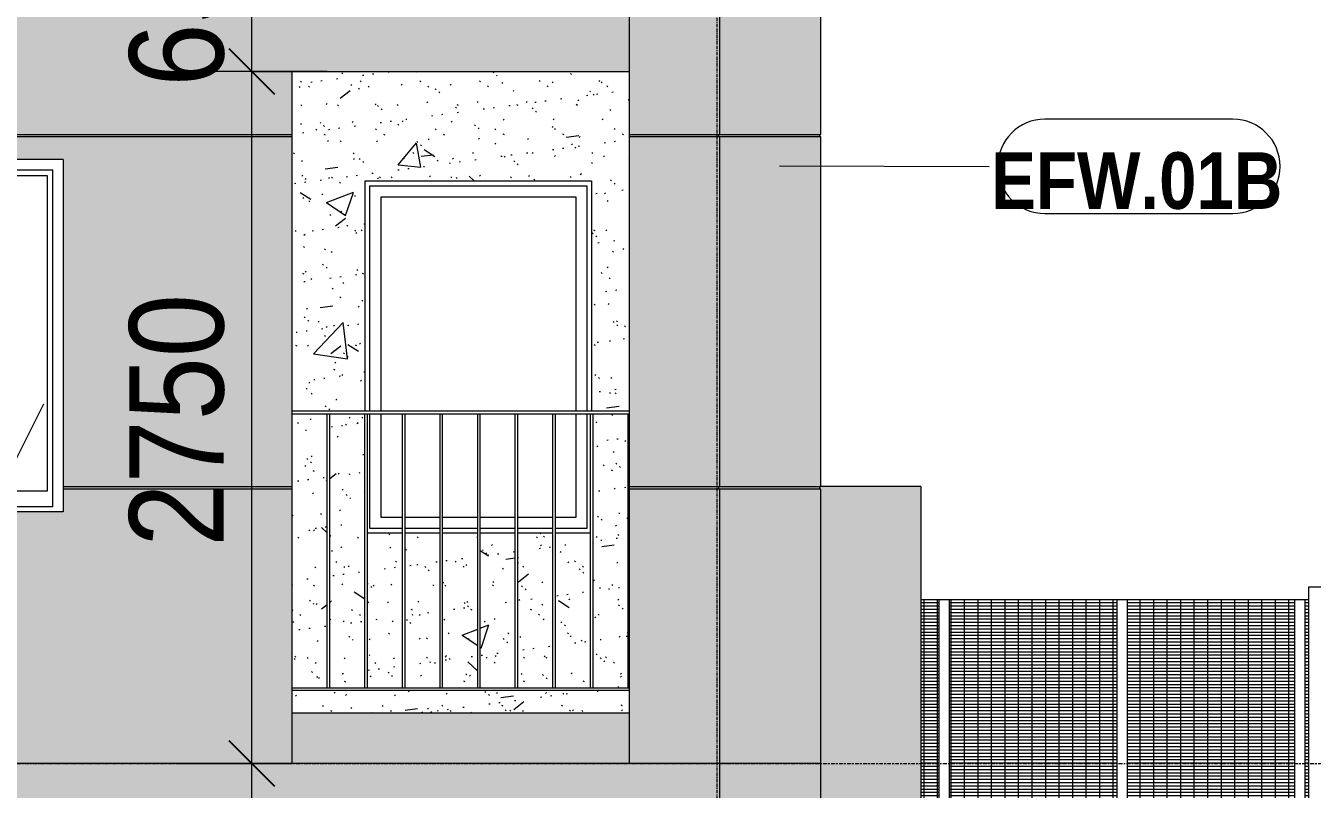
# Model space of a CAD drawing. Header units: millimetres. Extents: x 1240 to 198004, y -7796 to 35300.
# Drawn here: x 75487 to 80603, y 2097 to 5132 of the extents above; entities that cross this region are included whole.
import ezdxf

# ---------------------------------------------------------------- set-up
doc = ezdxf.new("R2010")
doc.units = ezdxf.units.MM
for name, pattern in [('1 NÉT CALL OUT', [6, 3, -3]), ('Centre', [31.75, 6.35, -4.7625, 15.875, -4.7625]), ('Grid Line', [22.225, 12.7, -3.175, 3.175, -3.175])]:
    doc.linetypes.add(name, pattern=pattern)
for name, color, linetype, lineweight in [('0-1', 7, 'Continuous', 5), ('A-ANNO-DIMS', 211, 'Continuous', 9), ('A-ANNO-DIMS-150', 211, 'Continuous', 9), ('A-DETL-GENF', 92, 'Continuous', 9), ('A-DETL-GENF-2', 92, '1 NÉT CALL OUT', 9), ('A-FLOR-HRAL', 11, 'Continuous', 9), ('A-FLOR-HRAL-1', 253, 'Continuous', 9), ('A-FLOR-LEVL-2', 51, 'Centre', 9), ('A-GLAZ', 151, 'Continuous', 9), ('A-GLAZ-1', 7, 'Continuous', 9), ('A-GLAZ-2', 253, 'Continuous', 9), ('A-GLAZ-3', 7, '1 NÉT CALL OUT', 9), ('A-WALL', 113, 'Continuous', 9), ('A-WALL-IDEN', 211, 'Continuous', 9), ('A-WALL-PATT-2', 9, 'Continuous', 9), ('A-WALL-PATT-3', 111, 'Continuous', 5), ('A-WALL-PATT-4', 111, 'Continuous', 9), ('I-WALL', 2, 'Continuous', 9), ('I-WALL-1', 7, 'Continuous', 9), ('S-COLS', 52, 'Continuous', 9), ('S-GRID-1', 1, 'Grid Line', 9)]:
    doc.layers.add(name, color=color, linetype=linetype, lineweight=lineweight)
doc.styles.add('Arial_B', font='arialbd.ttf', dxfattribs={"width": 0.85, "height": 225})
doc.styles.add('UTM Avo', font='', dxfattribs={"width": 0.9, "height": 375})
doc.styles.get('UTM Avo').set_extended_font_data('UTM Avo')
doc.dimstyles.new('1_Dim_chi_tiet_2_5', dxfattribs={"dimscale": 304.8, "dimtxt": 374.737856, "dimasz": 0.590551, "dimexe": 0.492126, "dimexo": 0.0625, "dimgap": 0.049213, "dimtad": 1, "dimdec": 0, "dimrnd": 5, "dimzin": 0, "dimdsep": 46, "dimtxsty": 'UTM Avo', "dimblk1": 'OBLIQUE', "dimblk2": 'OBLIQUE', "dimsah": 1, "dimcen": 0.09, "dimdle": 0.492126, "dimazin": 0, "dimtfac": 1, "dimtdec": 4, "dimtix": 1, "dimtmove": 0, "dimatfit": 3, "dimfxl": 0.984252, "dimfxlon": 1, "dimtvp": 1, "dimtolj": 1, "dimtzin": 0, "dimarcsym": 2})
pattern_1 = [(63.435, (2168, 104.33), (-0.0014, 1524.001), [532.463, -2875.304]), (63.435, (644, 104.33), (-0.0014, 1524.001), [532.463, -2875.304]), (63.435, (2897.55, 398.8), (-0.0014, 1524.001), [532.463, -2875.304]), (63.435, (1373.55, 398.8), (-0.0014, 1524.001), [532.463, -2875.304]), (63.435, (2787.1, 294.83), (-0.0014, 1524.001), [532.463, -2875.304]), (63.435, (1263.1, 294.83), (-0.0014, 1524.001), [532.463, -2875.304]), (63.435, (2674.6, 890.1), (-0.0014, 1524.001), [258.802, -3148.965]), (63.435, (1150.6, 890.1), (-0.0014, 1524.001), [258.802, -3148.965]), (63.435, (2600.96, 797.95), (-0.0014, 1524.001), [532.463, -2875.304]), (63.435, (1076.96, 797.95), (-0.0014, 1524.001), [532.463, -2875.304]), (63.435, (2613.95, 864.1), (-0.0014, 1524.001), [532.463, -2875.304]), (63.435, (1089.95, 864.1), (-0.0014, 1524.001), [532.463, -2875.304]), (63.435, (1999.1, 573.94), (-0.0014, 1524.001), [532.463, -2875.304]), (63.435, (475.1, 573.94), (-0.0014, 1524.001), [532.463, -2875.304]), (63.435, (2012.1, 651.9), (-0.0014, 1524.001), [532.463, -2875.304]), (63.435, (488.1, 651.9), (-0.0014, 1524.001), [532.463, -2875.304]), (63.435, (2015.6, 708.1), (-0.0014, 1524.001), [532.463, -2875.304]), (63.435, (491.6, 708.1), (-0.0014, 1524.001), [532.463, -2875.304])]

# ---------------------------------------------------------------- blocks, each defined once
blk = doc.blocks.new('M_Fixed - 900 x 1400-V24-TKCS_MẶT ĐỨNG NỘI KHU 1')
at = {"layer": 'A-GLAZ-1'}
for p, q in [((76855.9, 4496), (77717.9, 4496)), ((76855.9, 3600), (76855.9, 4496)), ((76899.9, 4452), (77673.9, 4452)), ((76899.9, 3600), (76899.9, 4452)), ((77673.9, 4452), (77673.9, 3600)), ((77717.9, 4496), (77717.9, 3600)), ((76855.9, 3134), (76855.9, 3590)), ((76899.9, 3178), (76899.9, 3590)), ((77673.9, 3590), (77673.9, 3178)), ((77717.9, 3590), (77717.9, 3134)), ((76985.1, 3178), (76899.9, 3178)), ((77134.7, 3178), (76995.1, 3178)), ((77284.2, 3178), (77144.7, 3178)), ((77433.8, 3178), (77294.2, 3178)), ((77583.3, 3178), (77443.8, 3178)), ((77673.9, 3178), (77593.3, 3178)), ((76985.1, 3134), (76855.9, 3134)), ((77134.7, 3134), (76995.1, 3134)), ((77284.2, 3134), (77144.7, 3134)), ((77433.8, 3134), (77294.2, 3134)), ((77583.3, 3134), (77443.8, 3134)), ((77717.9, 3134), (77593.3, 3134))]:
    blk.add_line(p, q, dxfattribs=at)
blk = doc.blocks.new('Railing - 10mm-457212-TKCS_MẶT ĐỨNG NỘI KHU 1')
at = {"layer": 'A-FLOR-HRAL-1'}
for p, q in [((68746.5, 2500), (68746.5, 3590)), ((68756.5, 2500), (68756.5, 3590))]:
    blk.add_line(p, q, dxfattribs=at)
blk = doc.blocks.new('Railing - 10mm-V25-TKCS_MẶT ĐỨNG NỘI KHU 1')
at = {"layer": 'A-FLOR-HRAL-1'}
blk.add_line((77882.4, 2500), (77882.4, 3590), dxfattribs=at)
blk = doc.blocks.new('Railing - Railing-987316-TKCS_MẶT ĐỨNG NỘI KHU 1')
at = {"layer": 'A-FLOR-HRAL-1'}
for p, q in [((76546.9, 2500), (77886.9, 2500)), ((77886.9, 2490), (76546.9, 2490))]:
    blk.add_line(p, q, dxfattribs=at)
for name, p in [('Railing - 10mm-457212-TKCS_MẶT ĐỨNG NỘI KHU 1', (7939.6, 0)), ('Railing - 10mm-457212-TKCS_MẶT ĐỨNG NỘI KHU 1', (8089.1, 0)), ('Railing - 10mm-457212-TKCS_MẶT ĐỨNG NỘI KHU 1', (8238.7, 0)), ('Railing - 10mm-457212-TKCS_MẶT ĐỨNG NỘI KHU 1', (8388.2, 0)), ('Railing - 10mm-457212-TKCS_MẶT ĐỨNG NỘI KHU 1', (8537.7, 0)), ('Railing - 10mm-457212-TKCS_MẶT ĐỨNG NỘI KHU 1', (8687.3, 0)), ('Railing - 10mm-457212-TKCS_MẶT ĐỨNG NỘI KHU 1', (8836.8, 0)), ('Railing - 10mm-457212-TKCS_MẶT ĐỨNG NỘI KHU 1', (8986.4, 0)), ('Railing - 10mm-V25-TKCS_MẶT ĐỨNG NỘI KHU 1', (0, 0))]:
    blk.add_blockref(name, p)
blk = doc.blocks.new('Top Rail Type - Top Rail_Internal_-987317-TKCS_MẶT ĐỨNG NỘI KHU 1')
at = {"layer": 'A-FLOR-HRAL-1'}
for p, q in [((77886.9, 3600), (76546.9, 3600)), ((76546.9, 3590), (77886.9, 3590))]:
    blk.add_line(p, q, dxfattribs=at)
blk = doc.blocks.new('NCV_TKTC_TANG 1_rvt-1-TKCS_MẶT ĐỨNG NỘI KHU 1')
at = {"layer": 'A-WALL-PATT-2'}
h = blk.add_hatch(dxfattribs=at)
h.set_pattern_fill('FP_5', color=256, style=0, pattern_type=2)
h.set_pattern_definition([(50, (377.7, 0), (1093.104, -95.634), [114.3, -1257.3]), (355, (377.7, 0), (-211.457, 1146.341), [91.44, -1005.84]), (100.451, (468.8, -8), (881.656, 1050.7), [97.14, -1068.54]), (46.184, (377.7, 304.8), (1626.475, -252.257), [171.45, -1885.95]), (96.636, (513.3, 283.8), (1424.416, 1484.565), [145.71, -1602.81]), (351.184, (377.7, 304.8), (1424.43, 1484.55), [137.16, -1508.76]), (21, (530.1, 228.6), (909.686, -613.591), [114.3, -1257.3]), (326, (530.1, 228.6), (370.812, 1105.129), [91.44, -1005.84]), (71.451, (606, 177.5), (1280.503, 491.528), [97.14, -1068.54]), (37.5, (377.74, 0), (18.5313, 507.3303), [50.292, -943.356, 50.292, -970.788, -1009.65]), (37.5, (377.74, 0), (18.5313, 507.3303), [-2014.728, 50.292, -959.358]), (7.5, (377.74, 0), (400.9178, 601.0836), [50.292, -531.876, 50.292, -920.496, -384.81]), (7.5, (377.74, 0), (400.9178, 601.0836), [-1552.956, 50.292, -334.518]), (327.5, (37.9, 0), (813.5452, -34.3737), [50.292, -330.708, 50.292, -1138.428, -1577.34]), (327.5, (37.9, 0), (813.5452, -34.3737), [-1569.72, 50.292, -1527.048]), (317.5, (-114.5, 0), (888.7755, 152.56), [50.292, -445.008, 50.292, -739.14, -1120.14]), (317.5, (-114.5, 0), (888.7755, 152.56), [-1284.732, 50.292, -1069.848])])
h.paths.add_polyline_path([(76546.9, 2400), (77886.9, 2400), (77886.9, 2490), (76546.9, 2490), (76546.9, 2483.2)])
h.paths.add_polyline_path([(76845.6, 2500), (76985.1, 2500), (76985.1, 3115), (76845.6, 3115), (76845.6, 3107.8)])
h.paths.add_polyline_path([(76835.6, 2500), (76835.6, 3590), (76696.1, 3590), (76696.1, 2500)])
h.paths.add_polyline_path([(76686.1, 2500), (76686.1, 3590), (76546.9, 3590), (76546.9, 2500), (76630.8, 2500)])
h.paths.add_polyline_path([(77294.2, 2500), (77433.8, 2500), (77433.8, 3115), (77294.2, 3115), (77294.2, 2734.7)])
h.paths.add_polyline_path([(76995.1, 2500), (77134.7, 2500), (77134.7, 3115), (76995.1, 3115), (76995.1, 2983.4)])
h.paths.add_polyline_path([(77443.8, 2500), (77583.3, 2500), (77583.3, 3115), (77443.8, 3115), (77443.8, 2610.3)])
h.paths.add_polyline_path([(77843.6, 2500), (77882.4, 2500), (77882.4, 3590), (77742.9, 3590), (77742.9, 2500), (77836.5, 2500)])
h.paths.add_polyline_path([(77144.7, 2500), (77284.2, 2500), (77284.2, 3115), (77144.7, 3115), (77144.7, 2859)])
h.paths.add_polyline_path([(77732.9, 2500), (77732.9, 3115), (77593.3, 3115), (77593.3, 2500)])
h.paths.add_polyline_path([(76719.8, 3600), (76836.9, 3600), (76836.9, 4515), (77736.9, 4515), (77736.9, 3600), (77886.9, 3600), (77886.9, 4950.2), (76546.9, 4950.2), (76546.9, 3600)])
h = blk.add_hatch(dxfattribs=at)
h.set_pattern_fill('FP_4', color=256, style=0, pattern_type=2)
h.set_pattern_definition([(37.5, (377.74, 0), (-4.79953, 146.8239), [5.029, -110.795, 5.029, -124.511, -123.825]), (37.5, (377.74, 0), (-4.79953, 146.8239), [-245.364, 5.029, -118.796]), (7.5, (377.74, 0), (134.85743, 215.0472), [5.029, -57.455, 5.029, -99.365, -40.005]), (7.5, (377.74, 0), (134.85743, 215.0472), [-166.878, 5.029, -34.976]), (327.5, (284.02, 0), (237.29776, 0.4316), [5.029, -33.071, 5.029, -132.131, -179.07]), (327.5, (284.02, 0), (237.29776, 0.4316), [-175.26, 5.029, -174.041]), (317.5, (284.02, 0), (229.06706, 66.87923), [5.029, -14.021, 5.029, -84.887, -102.87]), (317.5, (284.02, 0), (229.06706, 66.87923), [-108.966, 5.029, -97.841])])
h.paths.add_polyline_path([(76546.9, 2400), (77886.9, 2400), (77886.9, 2490), (76546.9, 2490), (76546.9, 2483.2)])
h.paths.add_polyline_path([(76845.6, 2500), (76985.1, 2500), (76985.1, 3115), (76845.6, 3115), (76845.6, 3107.8)])
h.paths.add_polyline_path([(76835.6, 2500), (76835.6, 3590), (76696.1, 3590), (76696.1, 2500)])
h.paths.add_polyline_path([(76686.1, 2500), (76686.1, 3590), (76546.9, 3590), (76546.9, 2500), (76630.8, 2500)])
h.paths.add_polyline_path([(77294.2, 2500), (77433.8, 2500), (77433.8, 3115), (77294.2, 3115), (77294.2, 2734.7)])
h.paths.add_polyline_path([(76995.1, 2500), (77134.7, 2500), (77134.7, 3115), (76995.1, 3115), (76995.1, 2983.4)])
h.paths.add_polyline_path([(77443.8, 2500), (77583.3, 2500), (77583.3, 3115), (77443.8, 3115), (77443.8, 2610.3)])
h.paths.add_polyline_path([(77843.6, 2500), (77882.4, 2500), (77882.4, 3590), (77742.9, 3590), (77742.9, 2500), (77836.5, 2500)])
h.paths.add_polyline_path([(77144.7, 2500), (77284.2, 2500), (77284.2, 3115), (77144.7, 3115), (77144.7, 2859)])
h.paths.add_polyline_path([(77732.9, 2500), (77732.9, 3115), (77593.3, 3115), (77593.3, 2500)])
h.paths.add_polyline_path([(76719.8, 3600), (76836.9, 3600), (76836.9, 4515), (77736.9, 4515), (77736.9, 3600), (77886.9, 3600), (77886.9, 4950.2), (76546.9, 4950.2), (76546.9, 3600)])
at = {"layer": 'I-WALL-1'}
for p, q in [((76836.9, 3600), (76836.9, 4515)), ((76836.9, 4515), (77736.9, 4515)), ((77736.9, 4515), (77736.9, 3600)), ((76985.1, 3115), (76845.6, 3115)), ((77134.7, 3115), (76995.1, 3115)), ((77284.2, 3115), (77144.7, 3115)), ((77433.8, 3115), (77294.2, 3115)), ((77583.3, 3115), (77443.8, 3115)), ((77732.9, 3115), (77593.3, 3115))]:
    blk.add_line(p, q, dxfattribs=at)
at = {"layer": 'A-FLOR-HRAL-1'}
for name in ['Top Rail Type - Top Rail_Internal_-987317-TKCS_MẶT ĐỨNG NỘI KHU 1', 'Railing - Railing-987316-TKCS_MẶT ĐỨNG NỘI KHU 1']:
    blk.add_blockref(name, (0, 0), dxfattribs=at)
at = {"layer": 'A-GLAZ-2'}
blk.add_blockref('M_Fixed - 900 x 1400-V24-TKCS_MẶT ĐỨNG NỘI KHU 1', (0, 0), dxfattribs=at)
blk = doc.blocks.new('1_FAMILY RVT - W01-WxH 1400x1400xmm-389822-TKCS_MẶT ĐỨNG NỘI KHU 1')
at = {"layer": 'A-DETL-GENF-2'}
blk.add_hatch(color=256, dxfattribs=at).paths.add_polyline_path([(74639.8, 3862.1), (74707.5, 3909.5), (74639.8, 3957), (74639.8, 3926.5), (74504.3, 3926.5), (74504.3, 3892.6), (74639.8, 3892.6)])
at = {"layer": 'A-GLAZ'}
h = blk.add_hatch(dxfattribs=at)
h.set_pattern_fill('FP_2', color=256, style=0, pattern_type=2)
h.set_pattern_definition(pattern_1)
h.paths.add_polyline_path([(74491.9, 3282.6), (74913.1, 3282.6), (74913.1, 3352.7), (74298.8, 3291.2), (74298.8, 3282.6)])
h.paths.add_polyline_path([(74298.8, 3391.7), (74470.4, 3408.9), (74462.5, 3488), (74502.3, 3492), (74510.3, 3412.9), (74913.1, 3453.2), (74913.1, 4536.5), (74298.8, 4536.5), (74298.8, 3406.4)])
h.paths.add_polyline_path([(74639.8, 3862.1), (74639.8, 3892.6), (74504.3, 3892.6), (74504.3, 3926.5), (74639.8, 3926.5), (74639.8, 3957), (74707.5, 3909.5), (74683.4, 3892.6)])
h = blk.add_hatch(dxfattribs=at)
h.set_pattern_fill('FP_2', color=256, style=0, pattern_type=2)
h.set_pattern_definition(pattern_1)
h.paths.add_polyline_path([(75436.3, 3282.6), (75571.8, 3282.6), (75571.8, 4536.5), (74957.5, 4536.5), (74957.5, 3457.6), (75395.5, 3501.4), (75387.6, 3580.5), (75427.4, 3584.5), (75436.3, 3488.9), (75436.3, 3405), (74957.5, 3357.1), (74957.5, 3282.6)])
at = {"layer": 'A-DETL-GENF'}
for p, q in [((74639.8, 3957), (74639.8, 3926.5)), ((74707.5, 3909.5), (74639.8, 3957)), ((74707.5, 3909.5), (74639.8, 3957)), ((74639.8, 3957), (74639.8, 3926.5)), ((74504.3, 3926.5), (74504.3, 3892.6)), ((74504.3, 3926.5), (74639.8, 3926.5)), ((74639.8, 3926.5), (74504.3, 3926.5)), ((74504.3, 3926.5), (74504.3, 3892.6)), ((74504.3, 3892.6), (74639.8, 3892.6)), ((74504.3, 3892.6), (74639.8, 3892.6)), ((74707.5, 3909.5), (74639.8, 3862.1)), ((74639.8, 3862.1), (74707.5, 3909.5)), ((74639.8, 3892.6), (74639.8, 3862.1)), ((74639.8, 3892.6), (74639.8, 3862.1))]:
    blk.add_line(p, q, dxfattribs=at)
at = {"layer": 'A-GLAZ'}
for p, q in [((75635.3, 4600), (74235.3, 4600)), ((74235.3, 4600), (74235.3, 3385.4)), ((74276.2, 4559.1), (75594.4, 4559.1)), ((74276.2, 3389.5), (74276.2, 4559.1)), ((74913.1, 4559.1), (74913.1, 3453.2)), ((75594.4, 3219.1), (75594.4, 4559.1)), ((75635.3, 4600), (75635.3, 3200)), ((74298.8, 4536.5), (74298.8, 3391.7)), ((74913.1, 4536.5), (74298.8, 4536.5)), ((74957.5, 3457.6), (74957.5, 4536.5)), ((74957.5, 4536.5), (75571.8, 4536.5)), ((75571.8, 4536.5), (75571.8, 3282.6)), ((74913.1, 3352.7), (74913.1, 3219.1)), ((74957.5, 3282.6), (74957.5, 3357.1)), ((74235.3, 3284.9), (74235.3, 3200)), ((74276.2, 3219.1), (74276.2, 3289)), ((74298.8, 3291.2), (74298.8, 3282.6)), ((74298.8, 3282.6), (74913.1, 3282.6)), ((75571.8, 3282.6), (74957.5, 3282.6)), ((74913.1, 3238.1), (74276.2, 3238.1)), ((74913.1, 3238.1), (74276.2, 3238.1)), ((75635.3, 3200), (74235.3, 3200)), ((75594.4, 3219.1), (74276.2, 3219.1))]:
    blk.add_line(p, q, dxfattribs=at)
blk = doc.blocks.new('NBS_CLDPhysicalSecuritySystems_MtlMeshPnlFncngSym_CLDModsecSecurusS3_InfillPanel - NBS_CLDPhysicalSecuritySystems_MtlMeshPnlFncngSym_CLDModsecSecurusS2_InfillPanel-2369358-TKCS_MẶT ĐỨNG NỘI KHU 1')
at = {"layer": 'A-FLOR-HRAL'}
h = blk.add_hatch(dxfattribs=at)
h.set_pattern_fill('FP_13', color=256, style=0, pattern_type=2)
h.set_pattern_definition([(0, (80725.255, 850), (0, 13), []), (90, (80725.255, 850), (-53.74, 3e-15), [])])
h.paths.add_polyline_path([(80532.5, 971), (80532.5, 2850), (79866.8, 2850), (79866.8, 971), (80481.2, 971)])
h.paths.add_polyline_path([(80588.1, 971), (80588.1, 2850), (80573.9, 2850), (80573.9, 971)])
h.paths.add_polyline_path([(79825.4, 971), (79825.4, 2850), (79159.7, 2850), (79159.7, 971), (79673.9, 971)])
h.paths.add_polyline_path([(79118.2, 971), (79118.2, 2850), (79046.9, 2850), (79046.9, 971)])
h.paths.add_polyline_path([(77607.7, 1050), (77704, 1050), (77704, 1114.8), (77555.4, 1114.8), (77555.4, 1050), (77575, 1050)])
h.paths.add_polyline_path([(77745.5, 1050), (77836.9, 1050), (77836.9, 1114.8), (77745.5, 1114.8)])
h.paths.add_polyline_path([(77773.3, 1184.3), (77836.9, 1184.3), (77836.9, 1214.8), (77745.5, 1214.8), (77745.5, 1184.3), (77772.9, 1184.3)])
h.paths.add_polyline_path([(77575, 1184.3), (77704, 1184.3), (77704, 1214.8), (77555.4, 1214.8), (77555.4, 1184.3)])
h.paths.add_polyline_path([(77555.4, 1284.3), (77704, 1284.3), (77704, 1314.8), (77555.4, 1314.8)])
h.paths.add_polyline_path([(77836.9, 1284.3), (77836.9, 1314.8), (77745.5, 1314.8), (77745.5, 1284.3)])
h.paths.add_polyline_path([(77745.5, 1384.3), (77836.9, 1384.3), (77836.9, 1414.8), (77745.5, 1414.8)])
h.paths.add_polyline_path([(77555.4, 1384.3), (77704, 1384.3), (77704, 1414.8), (77555.4, 1414.8)])
h.paths.add_polyline_path([(77836.9, 1484.3), (77836.9, 1500), (77745.5, 1500), (77745.5, 1484.3)])
h.paths.add_polyline_path([(77704, 1484.3), (77704, 1500), (77555.4, 1500), (77555.4, 1484.3)])
for p, q in [((79118.4, 2850), (79046.9, 2850)), ((79118.2, 2850), (79118.2, 971)), ((79119.4, 2850), (79118.2, 2850)), ((79142, 2850), (79119.4, 2850)), ((79147.7, 2850), (79142, 2850)), ((79159.7, 2850), (79147.7, 2850)), ((79159.7, 2850), (79159.7, 971)), ((79825.5, 2850), (79159.7, 2850)), ((79825.4, 2850), (79825.4, 971)), ((79826.5, 2850), (79825.4, 2850)), ((79849.1, 2850), (79826.5, 2850)), ((79854.8, 2850), (79849.1, 2850)), ((79866.8, 2850), (79854.8, 2850)), ((79866.8, 2850), (79866.8, 971)), ((80532.6, 2850), (79866.8, 2850)), ((80532.5, 2850), (80532.5, 971)), ((80533.6, 2850), (80532.5, 2850)), ((80556.3, 2850), (80533.6, 2850)), ((80561.9, 2850), (80556.3, 2850)), ((80573.9, 2850), (80561.9, 2850)), ((80573.9, 2850), (80573.9, 971)), ((80588.1, 2850), (80573.9, 2850)), ((77555.4, 1500), (77555.4, 1484.3)), ((77704, 1500), (77704, 1484.3)), ((77745.5, 1500), (77745.5, 1484.3)), ((77555.4, 1415), (77555.4, 1384.3)), ((77704, 1415), (77704, 1384.3)), ((77745.5, 1415), (77745.5, 1384.3)), ((77555.4, 1315), (77555.4, 1284.3)), ((77704, 1315), (77704, 1284.3)), ((77745.5, 1315), (77745.5, 1284.3)), ((77555.4, 1215), (77555.4, 1184.3)), ((77704, 1215), (77704, 1184.3)), ((77745.5, 1215), (77745.5, 1184.3)), ((77555.4, 1115), (77555.4, 1050)), ((77704, 1115), (77704, 1050)), ((77745.5, 1115), (77745.5, 1050)), ((80588.1, 971), (79046.9, 971)), ((79046.9, 930), (80588.1, 930)), ((79119.4, 971), (79118.2, 971)), ((79142, 971), (79119.4, 971)), ((79146.9, 971), (79142, 971)), ((79826.5, 971), (79825.4, 971)), ((79849.1, 971), (79826.5, 971)), ((79854, 971), (79849.1, 971)), ((80533.6, 971), (80532.5, 971)), ((80556.3, 971), (80533.6, 971)), ((80561.1, 971), (80556.3, 971))]:
    blk.add_line(p, q, dxfattribs=at)
blk = doc.blocks.new('CTL_WALL TAG NO MARK - 10-2062273-TKCS_MẶT ĐỨNG NỘI KHU 1')
at = {"layer": 'A-WALL-IDEN'}
for p, q in [((16488.7, 30459.2), (15741, 30459.2)), ((15741, 30084.2), (16488.7, 30084.2))]:
    blk.add_line(p, q, dxfattribs=at)
for centre, start, end in [((15741, 30271.7), 90, 270), ((16488.7, 30271.7), 270, 90)]:
    blk.add_arc(centre, 187.5, start, end, dxfattribs=at)
blk = doc.blocks.new('DIMBLOCK24-TKCS_MẶT ĐỨNG NỘI KHU 1')
at = {"layer": 'A-ANNO-DIMS-150', "lineweight": 25}
for p, q in [((76385.7, 2200), (76295.7, 2290)), ((76385.7, 2200), (76475.7, 2110)), ((76385.7, 400), (76295.7, 490)), ((76385.7, 400), (76475.7, 310))]:
    blk.add_line(p, q, dxfattribs=at)
at = {"layer": 'A-ANNO-DIMS-150'}
for p, q in [((76085.7, 2200), (76535.7, 2200)), ((76385.7, 2200), (76085.7, 2200)), ((76385.7, 250), (76385.7, 2200)), ((76085.7, 400), (76535.7, 400)), ((76385.7, 400), (76085.7, 400))]:
    blk.add_line(p, q, dxfattribs=at)
at = {"layer": 'A-ANNO-DIMS-150', "color": 0, "insert": (75898.5, 786.5), "char_height": 375, "width": 1232.471, "attachment_point": 1, "rotation": 90, "line_spacing_factor": 1.110334, "style": 'UTM Avo'}
blk.add_mtext('1800', dxfattribs=at)
blk = doc.blocks.new('_Oblique')
at = {"color": 0, "linetype": 'ByBlock', "lineweight": -2}
blk.add_line((-0.5, -0.5), (0.5, 0.5), dxfattribs=at)
blk = doc.blocks.new('DIMBLOCK25-TKCS_MẶT ĐỨNG NỘI KHU 1')
at = {"layer": 'A-ANNO-DIMS-150', "lineweight": 25}
for p, q in [((76385.7, 4950.2), (76295.7, 5040.2)), ((76385.7, 4950.2), (76475.7, 4860.2)), ((76385.7, 2200), (76295.7, 2290)), ((76385.7, 2200), (76475.7, 2110))]:
    blk.add_line(p, q, dxfattribs=at)
at = {"layer": 'A-ANNO-DIMS-150'}
for p, q in [((76685.7, 4950.2), (76235.7, 4950.2)), ((76385.7, 2200), (76385.7, 4950.2)), ((76385.7, 4950.2), (76685.7, 4950.2)), ((76085.7, 2200), (76535.7, 2200)), ((76385.7, 2200), (76085.7, 2200))]:
    blk.add_line(p, q, dxfattribs=at)
at = {"layer": 'A-ANNO-DIMS-150', "color": 0, "insert": (75898.5, 3061.6), "char_height": 375, "width": 1232.471, "attachment_point": 1, "rotation": 90, "line_spacing_factor": 1.110334, "style": 'UTM Avo'}
blk.add_mtext('2750', dxfattribs=at)
blk = doc.blocks.new('DIMBLOCK26-TKCS_MẶT ĐỨNG NỘI KHU 1')
at = {"layer": 'A-ANNO-DIMS-150', "lineweight": 25}
for p, q in [((76385.7, 5600), (76295.7, 5690)), ((76385.7, 5600), (76475.7, 5510)), ((76385.7, 4950.2), (76295.7, 5040.2)), ((76385.7, 4950.2), (76475.7, 4860.2))]:
    blk.add_line(p, q, dxfattribs=at)
at = {"layer": 'A-ANNO-DIMS-150'}
for p, q in [((76085.7, 5600), (76535.7, 5600)), ((76385.7, 5600), (76085.7, 5600)), ((76385.7, 4950.2), (76385.7, 5600)), ((76685.7, 4950.2), (76235.7, 4950.2)), ((76385.7, 4950.2), (76685.7, 4950.2))]:
    blk.add_line(p, q, dxfattribs=at)
at = {"layer": 'A-ANNO-DIMS-150', "color": 0, "insert": (75898.5, 4890), "char_height": 375, "width": 924.353, "attachment_point": 1, "rotation": 90, "line_spacing_factor": 1.110334, "style": 'UTM Avo'}
blk.add_mtext('650', dxfattribs=at)

msp = doc.modelspace()

# ---------------------------------------------------------------- hatches: boundary and pattern name
at = {"layer": 'A-WALL-PATT-3'}
h = msp.add_hatch(color=256, dxfattribs=at)
h.paths.add_polyline_path([(73391.9, 2200), (76546.9, 2200), (76546.9, 3290), (75635.3, 3290), (75635.3, 3200), (74235.3, 3200), (74235.3, 3284.9), (73410.3, 3202.4), (73410.3, 3192.3), (73391.9, 3190.5), (73391.9, 2483.2)])
h.paths.add_polyline_path([(75635.3, 3300), (76546.9, 3300), (76546.9, 4690), (73391.9, 4690), (73392.6, 3301.1), (73475.4, 3309.4), (73467.5, 3388.5), (73507.3, 3392.5), (73515.2, 3313.4), (74235.3, 3385.4), (74235.3, 4600), (75635.3, 4600), (75635.3, 3740.7)])
h.paths.add_polyline_path([(76546.9, 4700), (76546.9, 5600), (73391.9, 5600), (73391.9, 4700), (76121.8, 4700)])
for points in [[(77886.9, 4950.2), (77886.9, 5600), (76546.9, 5600), (76546.9, 4950.2), (77413.5, 4950.2)], [(76546.9, 4690), (76546.9, 4700), (73391.9, 4700), (73391.9, 4690), (76121.8, 4690)], [(77886.9, 4690), (78242.9, 4690), (78242.9, 4700), (77886.9, 4700)], [(78247.1, 4690), (78644.6, 4690), (78644.6, 4700), (78246.9, 4700), (78246.9, 4690)], [(75635.3, 3290), (76546.9, 3290), (76546.9, 3300), (75635.3, 3300)], [(78059.3, 3290), (78242.9, 3290), (78242.9, 3300), (77886.9, 3300), (77886.9, 3290)], [(78246.9, 3290), (78644.6, 3290), (78644.6, 3300), (78246.9, 3300)], [(78848.3, 600), (79036.9, 600), (79036.9, 3300), (78644.6, 3300), (78644.6, 3290), (78648.6, 3290), (78648.6, 1500), (78644.6, 1500), (78644.6, 1490), (78648.6, 1490), (78648.6, 600), (78759.6, 600)], [(79036.9, 600), (79046.9, 600), (79046.9, 3300), (79036.9, 3300), (79036.9, 911.3)]]:
    msp.add_hatch(color=256, dxfattribs=at).paths.add_polyline_path(points)
h = msp.add_hatch(color=256, dxfattribs=at)
h.paths.add_polyline_path([(78059.3, 2200), (78246.9, 2200), (78246.9, 3290), (77886.9, 3290), (77886.9, 2200)])
h.paths.add_polyline_path([(78059.3, 3300), (78246.9, 3300), (78246.9, 4690), (77886.9, 4690), (77886.9, 3300)])
h.paths.add_polyline_path([(77886.9, 4700), (78246.9, 4700), (78246.9, 5550), (78236.9, 5550), (78236.9, 5600), (77886.9, 5600), (77886.9, 4950.2)])
h = msp.add_hatch(color=256, dxfattribs=at)
h.paths.add_polyline_path([(78648.6, 2200), (78648.6, 3290), (78246.9, 3290), (78246.9, 2200)])
h.paths.add_polyline_path([(78246.9, 3300), (78648.6, 3300), (78648.6, 4690), (78246.9, 4690), (78246.9, 3740.7)])
h.paths.add_polyline_path([(78648.6, 4700), (78648.6, 5600), (78246.9, 5600), (78246.9, 4700)])
h = msp.add_hatch(color=256, dxfattribs=at)
h.paths.add_polyline_path([(71845.9, 750), (72761.8, 750), (72761.8, 950), (71536.3, 950), (71536.3, 750), (71600.9, 750)])
h.paths.add_polyline_path([(69861.8, 750), (70336.3, 750), (70336.3, 900), (69861.8, 900)])
h.paths.add_polyline_path([(70446.3, 750), (71336.3, 750), (71336.3, 950), (69961.9, 950), (69961.9, 1490), (69761.9, 1490), (69761.8, 1050), (69861.8, 1050), (69861.8, 910), (70456.3, 910), (70456.3, 900), (70446.3, 900)])
h.paths.add_polyline_path([(77886.9, 1050), (78236.9, 1050), (78236.9, 1490), (77886.9, 1490), (77886.9, 1225.7)])
h.paths.add_polyline_path([(75736.9, 1050), (75736.9, 1490), (75536.9, 1490), (75536.9, 1050), (75574, 1050)])
h.paths.add_polyline_path([(73386.9, 1050), (73386.9, 1490), (73036.9, 1490), (73036.9, 1050), (73322.1, 1050)])
h.paths.add_polyline_path([(75536.9, 1500), (75736.9, 1500), (75736.9, 1550), (77886.9, 1550), (77886.9, 1500), (78236.9, 1500), (78236.9, 2200), (71546.3, 2200), (71546.3, 1900), (71536.3, 1900), (71536.3, 1550), (73036.9, 1550), (73036.9, 1500), (73386.9, 1500), (73386.9, 1550), (75536.9, 1550), (75536.9, 1540.1)])
h.paths.add_polyline_path([(69961.9, 1500), (69961.9, 1550), (71336.3, 1550), (71336.3, 1900), (71326.3, 1900), (71326.3, 2200), (69761.9, 2200), (69761.9, 1500)])
h = msp.add_hatch(color=256, dxfattribs=at)
h.paths.add_polyline_path([(78246.9, 1050), (78246.9, 1490), (78236.9, 1490), (78236.9, 1050), (78241, 1050)])
h.paths.add_polyline_path([(78246.9, 1500), (78246.9, 2200), (78236.9, 2200), (78236.9, 1500)])
h = msp.add_hatch(color=256, dxfattribs=at)
h.paths.add_polyline_path([(78614.1, 600), (78638.6, 600), (78638.6, 1490), (78246.9, 1490), (78246.9, 600), (78564.9, 600)])
h.paths.add_polyline_path([(78246.9, 1500), (78638.6, 1500), (78638.6, 2200), (78246.9, 2200), (78246.9, 1550)])
h = msp.add_hatch(color=256, dxfattribs=at)
h.paths.add_polyline_path([(78644.1, 600), (78648.6, 600), (78648.6, 1490), (78638.6, 1490), (78638.6, 600)])
h.paths.add_polyline_path([(78648.6, 1500), (78648.6, 2200), (78638.6, 2200), (78638.6, 1500)])
at = {"layer": 'A-WALL-PATT-4'}
msp.add_hatch(color=256, dxfattribs=at).paths.add_polyline_path([(77413.5, 2200), (77886.9, 2200), (77886.9, 2400), (76546.9, 2400), (76546.9, 2200), (76767.7, 2200)])

# ---------------------------------------------------------------- linework, layer by layer
at = {"layer": 'A-FLOR-LEVL-2'}
msp.add_line((1240.2, 2200), (89680, 2200), dxfattribs=at)
at = {"layer": 'A-WALL'}
for p, q in [((77886.9, 5600), (77886.9, 2200)), ((78648.6, 4700), (78648.6, 5600)), ((78246.9, 4700), (78246.9, 5550)), ((76546.9, 2200), (76546.9, 4950.2)), ((76546.9, 4950.2), (77886.9, 4950.2)), ((73035.3, 4700), (76546.9, 4700)), ((76546.9, 4690), (73035.3, 4690)), ((77886.9, 4700), (78648.6, 4700)), ((78648.6, 4690), (77886.9, 4690)), ((78242.9, 4690), (78242.9, 4700)), ((78246.9, 3300), (78246.9, 4690)), ((78644.6, 4690), (78644.6, 4700)), ((78648.6, 3300), (78648.6, 4690)), ((75635.3, 3300), (76546.9, 3300)), ((76546.9, 3290), (75635.3, 3290)), ((77886.9, 3300), (78648.6, 3300)), ((78648.6, 3290), (77886.9, 3290)), ((78242.9, 3290), (78242.9, 3300)), ((78246.9, 1500), (78246.9, 3290)), ((78644.6, 3290), (78644.6, 3300)), ((78648.6, 1500), (78648.6, 3290)), ((77886.9, 2400), (76546.9, 2400)), ((78648.6, 2200), (71546.3, 2200))]:
    msp.add_line(p, q, dxfattribs=at)
at = {"layer": 'A-WALL-IDEN'}
msp.add_line((78484.9, 4574.5), (79318.7, 4573), dxfattribs=at)
at = {"layer": 'I-WALL'}
for q in [(78648.6, 3300), (79046.9, 600)]:
    msp.add_line((79046.9, 3300), q, dxfattribs=at)
at = {"layer": 'S-COLS'}
for p, q in [((80588.1, 2900), (80588.1, 410)), ((80800.2, 2900), (80588.1, 2900))]:
    msp.add_line(p, q, dxfattribs=at)
at = {"layer": 'S-GRID-1'}
msp.add_line((78236.9, -2695.9), (78236.9, 30542.5), dxfattribs=at)

# ---------------------------------------------------------------- block references
at = {"layer": '0-1'}
msp.add_blockref('NCV_TKTC_TANG 1_rvt-1-TKCS_MẶT ĐỨNG NỘI KHU 1', (0, 0), dxfattribs=at)
at = {"layer": 'A-FLOR-HRAL'}
msp.add_blockref('NBS_CLDPhysicalSecuritySystems_MtlMeshPnlFncngSym_CLDModsecSecurusS3_InfillPanel - NBS_CLDPhysicalSecuritySystems_MtlMeshPnlFncngSym_CLDModsecSecurusS2_InfillPanel-2369358-TKCS_MẶT ĐỨNG NỘI KHU 1', (0, 0), dxfattribs=at)
at = {"layer": 'A-GLAZ-3'}
msp.add_blockref('1_FAMILY RVT - W01-WxH 1400x1400xmm-389822-TKCS_MẶT ĐỨNG NỘI KHU 1', (0, 0), dxfattribs=at)
at = {"layer": 'A-WALL-IDEN'}
msp.add_blockref('CTL_WALL TAG NO MARK - 10-2062273-TKCS_MẶT ĐỨNG NỘI KHU 1', (63799, -25698.7), dxfattribs=at)

# ---------------------------------------------------------------- texts
at = {"layer": 'A-WALL-IDEN', "insert": (79905.2, 4514.9), "char_height": 225, "width": 1180.65, "attachment_point": 5, "line_spacing_factor": 0.936439, "style": 'Arial_B'}
msp.add_mtext('\\pt6.37425,12.75075,19.125,25.49925,31.87575,38.25,44.62425,51.00075,57.375,63.74925,70.12575,76.5,82.87425,89.25075,95.625,101.99925,108.37575,114.75,121.12425,127.50075,133.875,140.24925,146.62575,153,159.37425,165.75075,172.125,178.49925,184.87575,191.25,197.62425,204.00075;EFW.01B', dxfattribs=at)

# ---------------------------------------------------------------- dimensions: what is measured, and where the dimension line sits
at = {"layer": 'A-ANNO-DIMS'}
for base, p1, p2, override, picture, middle in [((76385.7, 5600), (76685.7, 4950.2), (76085.7, 5600), {"dimpost": '<>', "dimfxl": 884.438679}, 'DIMBLOCK26-TKCS_MẶT ĐỨNG NỘI KHU 1', (76176.6, 5275.1)), ((76385.7, 4950.2), (76085.7, 2200), (76685.7, 4950.2), {"dimpost": '<>', "dimfxl": 2814.895205}, 'DIMBLOCK25-TKCS_MẶT ĐỨNG NỘI KHU 1', (76176.6, 3575.1)), ((76385.7, 2200), (76085.7, 400), (76085.7, 2200), {"dimpost": '<>', "dimfxl": 1800}, 'DIMBLOCK24-TKCS_MẶT ĐỨNG NỘI KHU 1', (76176.6, 1300))]:
    dim = msp.add_linear_dim(base=base, p1=p1, p2=p2, angle=90, dimstyle='1_Dim_chi_tiet_2_5', override=override, dxfattribs=at)
    dim.commit()
    dim.dimension.update_dxf_attribs({"geometry": picture, "text_midpoint": middle})

doc.saveas('drawing.dxf')
